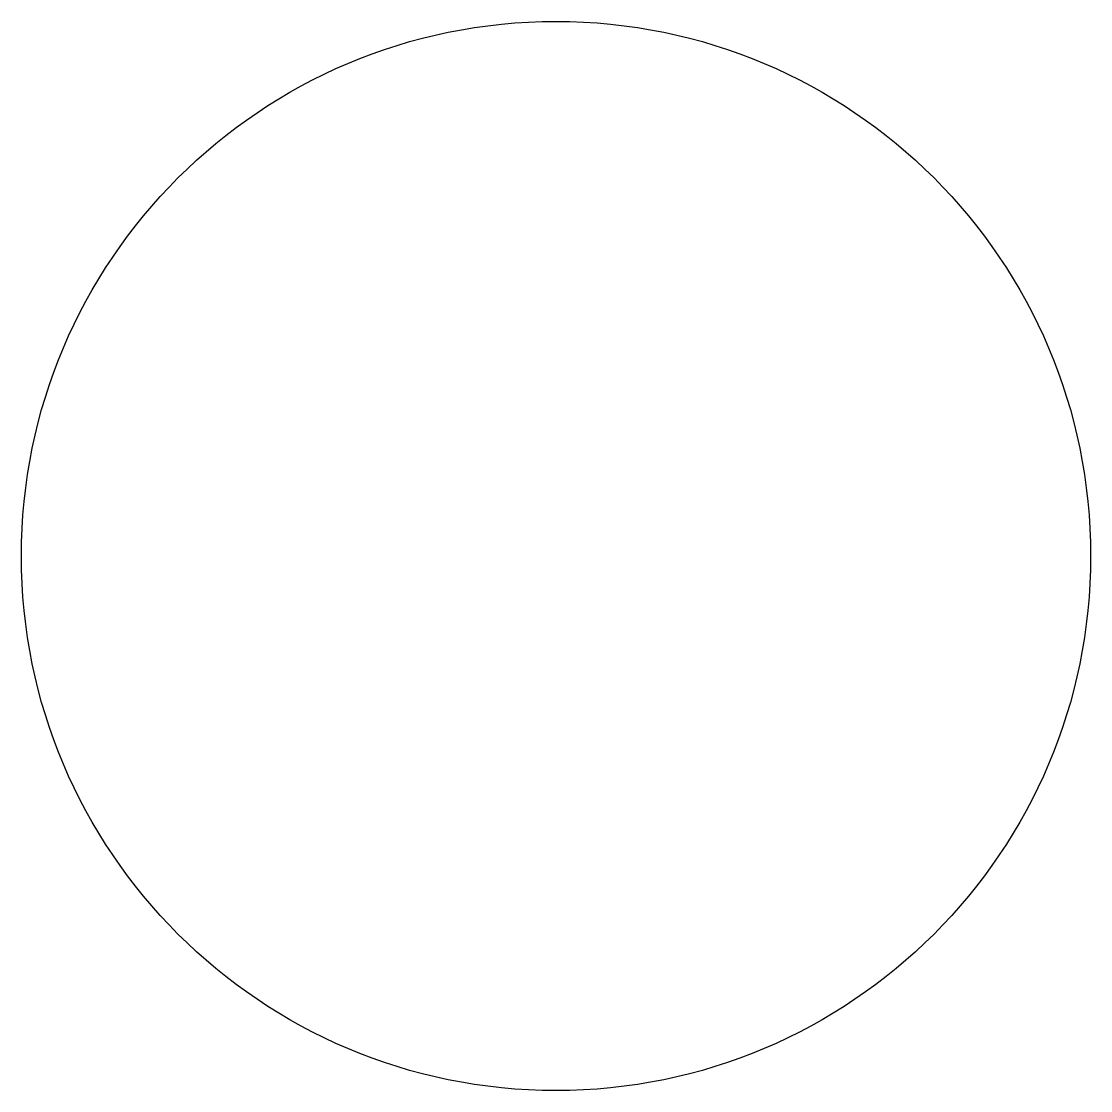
# Model space of a CAD drawing. Extents: x -37.5 to 37.5, y -37.5 to 37.5.
import ezdxf

# ---------------------------------------------------------------- set-up
doc = ezdxf.new("R2010")
doc.units = 0
doc.layers.get('0').update_dxf_attribs({"linetype": 'continuous'})

# ---------------------------------------------------------------- blocks, each defined once
blk = doc.blocks.new('FACEFEAT')
at = {"color": 0}
blk.add_circle((0, 0), 37.5, dxfattribs=at)

msp = doc.modelspace()

# ---------------------------------------------------------------- block references
at = {"color": 0}
msp.add_blockref('FACEFEAT', (0, 0), dxfattribs=at)

doc.saveas('drawing.dxf')
